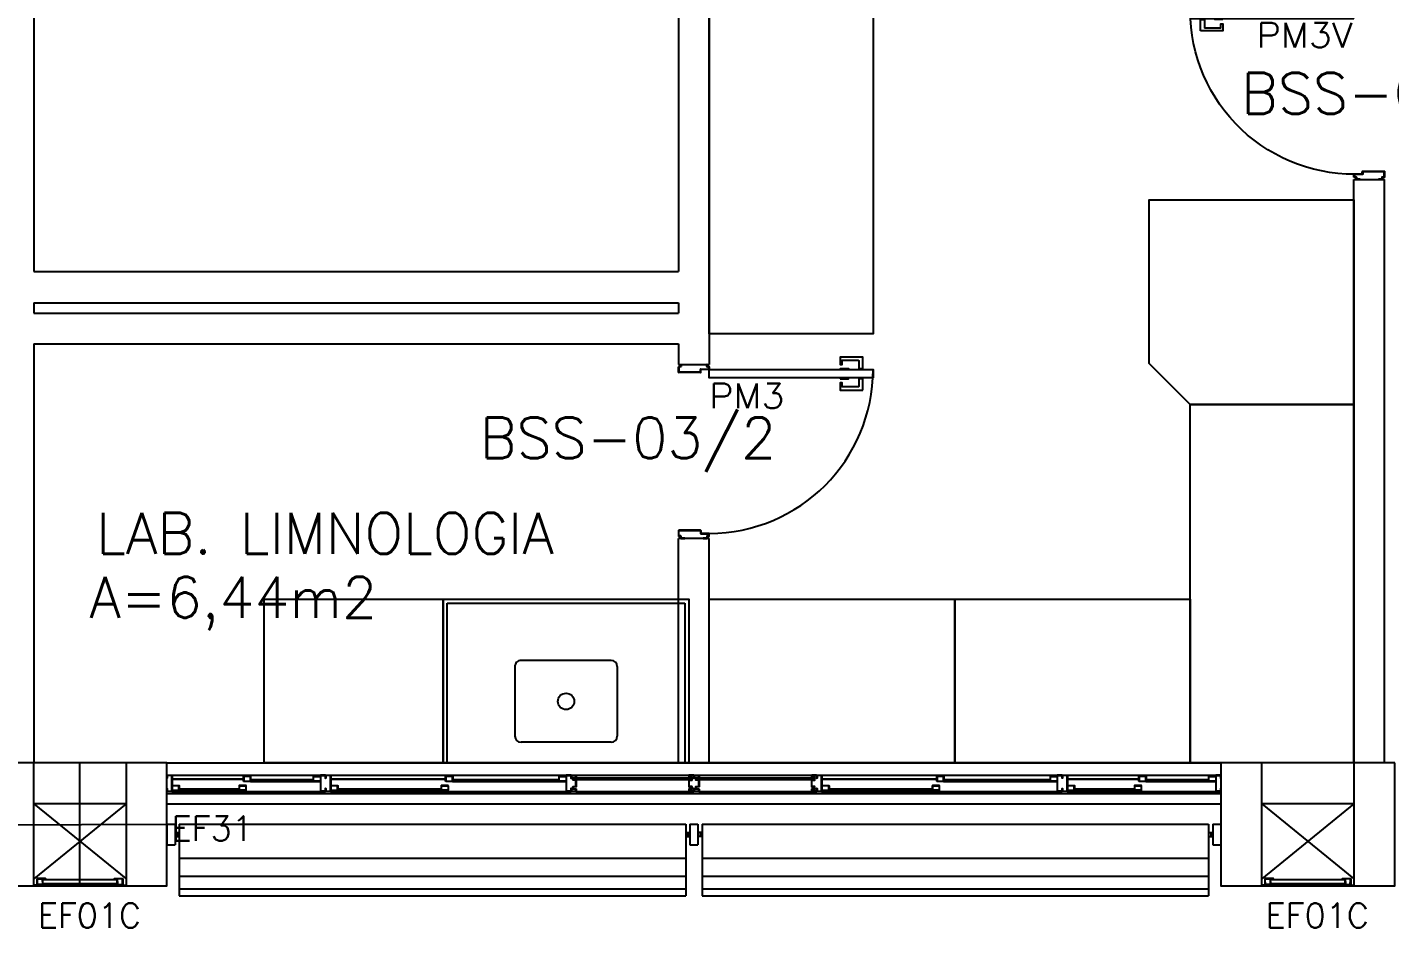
# Model space of a CAD drawing. Header units: millimetres. Extents: x 2046 to 2564, y 885 to 1120.
# Drawn here: x 2290.23 to 2296.89, y 921.45 to 925.85 of the extents above; entities that cross this region are included whole.
import ezdxf

# ---------------------------------------------------------------- set-up
doc = ezdxf.new("R2010")
doc.units = ezdxf.units.MM
doc.header["$LTSCALE"] = 10
for name, color, linetype in [('AR-ALV', 2, 'Continuous'), ('AR-BANCADAS', 1, 'Continuous'), ('AR-BRISES', 2, 'Continuous'), ('AR-ESQ', 1, 'Continuous'), ('AR-ESTC', 3, 'Continuous'), ('AR-PEITORIL', 1, 'Continuous'), ('AR-PORTA', 1, 'Continuous'), ('AR-SHAFT', 1, 'Continuous'), ('BC- VISTA', 1, 'Continuous'), ('BC-CUBA', 1, 'Continuous'), ('BR-LINHAS', 1, 'Continuous'), ('BR-MONTANTE', 242, 'Continuous'), ('BR-PAINEL', 1, 'Continuous'), ('BR-SUPORTE', 1, 'Continuous'), ('coz1', 1, 'Continuous'), ('DT-ESQ-CHAPA DOBRADA-V', 2, 'Continuous'), ('DT-ESQ-MARCO-V', 1, 'Continuous'), ('DT-ESQ-PERFIL CADEIRA-C', 2, 'Continuous'), ('DT-ESQ-PERFIL CADEIRA-V', 1, 'Continuous'), ('DT-ESQ-PERFIL U-C', 2, 'Continuous'), ('DT-ESQ-PERFIL U-V', 1, 'Continuous'), ('DT-ESQ-VENEZIANA-C', 1, 'Continuous'), ('DT-ESQ-VENEZIANA-V', 1, 'Continuous'), ('DT-ESQ-VIDRO-C', 2, 'Continuous'), ('DT-TXTESQ', 2, 'Continuous'), ('DT-TXTMOD', 1, 'Continuous'), ('ENDEREÇO', 2, 'Continuous'), ('maçaneta', 1, 'Continuous'), ('mov', 1, 'Continuous'), ('PM-PERFIL U-C', 2, 'Continuous'), ('PM-TXT', 2, 'Continuous'), ('PM-VIDRO', 2, 'Continuous'), ('pm1', 2, 'Continuous'), ('pm2', 1, 'Continuous'), ('TEXTO', 2, 'Continuous'), ('Área', 2, 'Continuous')]:
    doc.layers.add(name, color=color, linetype=linetype)
doc.styles.add('S10', font='simplex.shx', dxfattribs={"height": 0.1})
doc.styles.add('S12', font='simplex.shx', dxfattribs={"width": 1.1, "height": 0.12})
doc.styles.add('UNB-100', font='simplex.shx', dxfattribs={"height": 0.2})
doc.styles.add('UNB1-100', font='simplex.shx', dxfattribs={"height": 0.2})

# ---------------------------------------------------------------- blocks, each defined once
blk = doc.blocks.new('EF31-P')
at = {"layer": 'DT-ESQ-CHAPA DOBRADA-V', "ltscale": 0.1}
for p, q in [((0.025, -0.077), (0.374, -0.077)), ((0.025, -0.08), (0.374, -0.08)), ((0.8, -0.077), (1.3615, -0.077)), ((0.8, -0.08), (1.3615, -0.08)), ((3.2, -0.077), (3.7615, -0.077)), ((3.2, -0.08), (3.7615, -0.08)), ((4.4, -0.077), (4.749, -0.077)), ((4.4, -0.08), (4.749, -0.08))]:
    blk.add_line(p, q, dxfattribs=at)
at = {"layer": 'DT-ESQ-MARCO-V', "ltscale": 0.1}
for p, q in [((1.9985, -0.06), (2.5515, -0.06)), ((2.5985, -0.06), (3.1515, -0.06)), ((1.9985, -0.14), (2.5515, -0.14)), ((2.5985, -0.14), (3.1515, -0.14))]:
    blk.add_line(p, q, dxfattribs=at)
at = {"layer": 'DT-ESQ-PERFIL CADEIRA-C', "ltscale": 0.1}
for p, q in [((0.376, -0.0885), (0.4225, -0.0885)), ((0.75, -0.0885), (0.7015, -0.0885)), ((1.3635, -0.0885), (1.41, -0.0885)), ((1.95, -0.0885), (1.9015, -0.0885)), ((3.7635, -0.0885), (3.81, -0.0885)), ((4.35, -0.0885), (4.3015, -0.0885)), ((4.751, -0.0885), (4.7975, -0.0885)), ((5.125, -0.0885), (5.0765, -0.0885)), ((0.025, -0.1335), (0.0735, -0.1335)), ((0.3855, -0.1335), (0.339, -0.1335)), ((0.8, -0.1335), (0.8485, -0.1335)), ((1.373, -0.1335), (1.3265, -0.1335)), ((3.2, -0.1335), (3.2485, -0.1335)), ((3.773, -0.1335), (3.7265, -0.1335)), ((4.4, -0.1335), (4.4485, -0.1335)), ((4.7605, -0.1335), (4.714, -0.1335))]:
    blk.add_line(p, q, dxfattribs=at)
for points in [[(0.4225, -0.087, -1), (0.4225, -0.09), (0.376, -0.09, -0.414214), (0.374, -0.088), (0.374, -0.067, -0.414214), (0.376, -0.065), (0.4075, -0.065, -0.414214), (0.409, -0.0665), (0.409, -0.087)], [(0.409, -0.0885, -0.198913), (0.4079, -0.0881, -0.198913), (0.4075, -0.087), (0.4075, -0.067, 0.414214), (0.407, -0.0665), (0.376, -0.0665, 0.414214), (0.3755, -0.067), (0.3755, -0.088, 0.414214), (0.376, -0.0885)], [(0.7015, -0.09), (0.75, -0.09), (0.75, -0.0885), (0.715, -0.0885, 0.198912), (0.7161, -0.0881, 0.198913), (0.7165, -0.087), (0.7165, -0.067, -0.414214), (0.717, -0.0665), (0.75, -0.0665), (0.75, -0.065), (0.7165, -0.065, 0.414214), (0.715, -0.0665), (0.715, -0.0785), (0.715, -0.08), (0.715, -0.087), (0.7015, -0.087, 1)], [(1.41, -0.087, -1), (1.41, -0.09), (1.3635, -0.09, -0.414214), (1.3615, -0.088), (1.3615, -0.067, -0.414214), (1.3635, -0.065), (1.395, -0.065, -0.414214), (1.3965, -0.0665), (1.3965, -0.087)], [(1.3965, -0.0885, -0.198913), (1.3954, -0.0881, -0.198913), (1.395, -0.087), (1.395, -0.067, 0.414214), (1.3945, -0.0665), (1.3635, -0.0665, 0.414214), (1.363, -0.067), (1.363, -0.088, 0.414214), (1.3635, -0.0885)], [(1.9015, -0.09), (1.95, -0.09), (1.95, -0.0885), (1.915, -0.0885, 0.198912), (1.9161, -0.0881, 0.198913), (1.9165, -0.087), (1.9165, -0.067, -0.414214), (1.917, -0.0665), (1.95, -0.0665), (1.95, -0.065), (1.9165, -0.065, 0.414214), (1.915, -0.0665), (1.915, -0.0785), (1.915, -0.08), (1.915, -0.087), (1.9015, -0.087, 1)], [(3.81, -0.087, -1), (3.81, -0.09), (3.7635, -0.09, -0.414214), (3.7615, -0.088), (3.7615, -0.067, -0.414214), (3.7635, -0.065), (3.795, -0.065, -0.414214), (3.7965, -0.0665), (3.7965, -0.087)], [(3.7965, -0.0885, -0.198913), (3.7954, -0.0881, -0.198913), (3.795, -0.087), (3.795, -0.067, 0.414214), (3.7945, -0.0665), (3.7635, -0.0665, 0.414214), (3.763, -0.067), (3.763, -0.088, 0.414214), (3.7635, -0.0885)], [(4.3015, -0.09), (4.35, -0.09), (4.35, -0.0885), (4.315, -0.0885, 0.198912), (4.3161, -0.0881, 0.198913), (4.3165, -0.087), (4.3165, -0.067, -0.414214), (4.317, -0.0665), (4.35, -0.0665), (4.35, -0.065), (4.3165, -0.065, 0.414214), (4.315, -0.0665), (4.315, -0.0785), (4.315, -0.08), (4.315, -0.087), (4.3015, -0.087, 1)], [(4.7975, -0.087, -1), (4.7975, -0.09), (4.751, -0.09, -0.414214), (4.749, -0.088), (4.749, -0.067, -0.414214), (4.751, -0.065), (4.7825, -0.065, -0.414214), (4.784, -0.0665), (4.784, -0.087)], [(4.784, -0.0885, -0.198913), (4.7829, -0.0881, -0.198913), (4.7825, -0.087), (4.7825, -0.067, 0.414214), (4.782, -0.0665), (4.751, -0.0665, 0.414214), (4.7505, -0.067), (4.7505, -0.088, 0.414214), (4.751, -0.0885)], [(5.0765, -0.09), (5.125, -0.09), (5.125, -0.0885), (5.09, -0.0885, 0.198912), (5.0911, -0.0881, 0.198913), (5.0915, -0.087), (5.0915, -0.067, -0.414214), (5.092, -0.0665), (5.125, -0.0665), (5.125, -0.065), (5.0915, -0.065, 0.414214), (5.09, -0.0665), (5.09, -0.0785), (5.09, -0.08), (5.09, -0.087), (5.0765, -0.087, 1)], [(0.0735, -0.135), (0.025, -0.135), (0.025, -0.1335), (0.06, -0.1335, -0.198912), (0.0589, -0.1331, -0.198913), (0.0585, -0.132), (0.0585, -0.112, 0.414214), (0.058, -0.1115), (0.025, -0.1115), (0.025, -0.11), (0.0585, -0.11, -0.414214), (0.06, -0.1115), (0.06, -0.1235), (0.06, -0.125), (0.06, -0.132), (0.0735, -0.132, -1)], [(0.339, -0.132, 1), (0.339, -0.135), (0.3855, -0.135, 0.414214), (0.3875, -0.133), (0.3875, -0.112, 0.414214), (0.3855, -0.11), (0.354, -0.11, 0.414214), (0.3525, -0.1115), (0.3525, -0.132)], [(0.3525, -0.1335, 0.198913), (0.3536, -0.1331, 0.198913), (0.354, -0.132), (0.354, -0.112, -0.414214), (0.3545, -0.1115), (0.3855, -0.1115, -0.414214), (0.386, -0.112), (0.386, -0.133, -0.414214), (0.3855, -0.1335)], [(0.8485, -0.135), (0.8, -0.135), (0.8, -0.1335), (0.835, -0.1335, -0.198912), (0.8339, -0.1331, -0.198913), (0.8335, -0.132), (0.8335, -0.112, 0.414214), (0.833, -0.1115), (0.8, -0.1115), (0.8, -0.11), (0.8335, -0.11, -0.414214), (0.835, -0.1115), (0.835, -0.1235), (0.835, -0.125), (0.835, -0.132), (0.8485, -0.132, -1)], [(1.3265, -0.132, 1), (1.3265, -0.135), (1.373, -0.135, 0.414214), (1.375, -0.133), (1.375, -0.112, 0.414214), (1.373, -0.11), (1.3415, -0.11, 0.414214), (1.34, -0.1115), (1.34, -0.132)], [(1.34, -0.1335, 0.198913), (1.3411, -0.1331, 0.198913), (1.3415, -0.132), (1.3415, -0.112, -0.414214), (1.342, -0.1115), (1.373, -0.1115, -0.414214), (1.3735, -0.112), (1.3735, -0.133, -0.414214), (1.373, -0.1335)], [(3.2485, -0.135), (3.2, -0.135), (3.2, -0.1335), (3.235, -0.1335, -0.198912), (3.2339, -0.1331, -0.198913), (3.2335, -0.132), (3.2335, -0.112, 0.414214), (3.233, -0.1115), (3.2, -0.1115), (3.2, -0.11), (3.2335, -0.11, -0.414214), (3.235, -0.1115), (3.235, -0.1235), (3.235, -0.125), (3.235, -0.132), (3.2485, -0.132, -1)], [(3.7265, -0.132, 1), (3.7265, -0.135), (3.773, -0.135, 0.414214), (3.775, -0.133), (3.775, -0.112, 0.414214), (3.773, -0.11), (3.7415, -0.11, 0.414214), (3.74, -0.1115), (3.74, -0.132)], [(3.74, -0.1335, 0.198913), (3.7411, -0.1331, 0.198913), (3.7415, -0.132), (3.7415, -0.112, -0.414214), (3.742, -0.1115), (3.773, -0.1115, -0.414214), (3.7735, -0.112), (3.7735, -0.133, -0.414214), (3.773, -0.1335)], [(4.4485, -0.135), (4.4, -0.135), (4.4, -0.1335), (4.435, -0.1335, -0.198912), (4.4339, -0.1331, -0.198913), (4.4335, -0.132), (4.4335, -0.112, 0.414214), (4.433, -0.1115), (4.4, -0.1115), (4.4, -0.11), (4.4335, -0.11, -0.414214), (4.435, -0.1115), (4.435, -0.1235), (4.435, -0.125), (4.435, -0.132), (4.4485, -0.132, -1)], [(4.714, -0.132, 1), (4.714, -0.135), (4.7605, -0.135, 0.414214), (4.7625, -0.133), (4.7625, -0.112, 0.414214), (4.7605, -0.11), (4.729, -0.11, 0.414214), (4.7275, -0.1115), (4.7275, -0.132)], [(4.7275, -0.1335, 0.198913), (4.7286, -0.1331, 0.198913), (4.729, -0.132), (4.729, -0.112, -0.414214), (4.7295, -0.1115), (4.7605, -0.1115, -0.414214), (4.761, -0.112), (4.761, -0.133, -0.414214), (4.7605, -0.1335)]]:
    blk.add_lwpolyline(points, format="xyb", close=True, dxfattribs=at)
at = {"layer": 'DT-ESQ-PERFIL CADEIRA-V', "ltscale": 0.1}
for p, q in [((0.4075, -0.09), (0.7015, -0.09)), ((1.395, -0.09), (1.9015, -0.09)), ((3.795, -0.09), (4.3015, -0.09)), ((4.7825, -0.09), (5.0765, -0.09)), ((0.0735, -0.135), (0.339, -0.135)), ((0.8485, -0.135), (1.3265, -0.135)), ((3.2485, -0.135), (3.7265, -0.135)), ((4.4485, -0.135), (4.714, -0.135))]:
    blk.add_line(p, q, dxfattribs=at)
at = {"layer": 'DT-ESQ-PERFIL U-C', "ltscale": 0.1}
for points in [[(0, -0.0615, -0.414214), (0.0015, -0.06), (0.0235, -0.06, -0.414214), (0.025, -0.0615), (0.025, -0.1385, -0.414214), (0.0235, -0.14), (0.0015, -0.14, -0.414214), (0, -0.1385), (0, -0.125), (0.0015, -0.125), (0.0015, -0.138, 0.414214), (0.002, -0.1385), (0.023, -0.1385, 0.414214), (0.0235, -0.138), (0.0235, -0.062, 0.414214), (0.023, -0.0615), (0.002, -0.0615, 0.414214), (0.0015, -0.062), (0.0015, -0.075), (0, -0.075)], [(0.775, -0.0615, 0.414214), (0.7735, -0.06), (0.7515, -0.06, 0.414214), (0.75, -0.0615), (0.75, -0.1385, 0.414214), (0.7515, -0.14), (0.7735, -0.14, 0.414214), (0.775, -0.1385), (0.775, -0.125), (0.7735, -0.125), (0.7735, -0.138, -0.414214), (0.773, -0.1385), (0.752, -0.1385, -0.414214), (0.7515, -0.138), (0.7515, -0.062, -0.414214), (0.752, -0.0615), (0.773, -0.0615, -0.414214), (0.7735, -0.062), (0.7735, -0.075), (0.775, -0.075)], [(0.775, -0.0615, -0.414214), (0.7765, -0.06), (0.7985, -0.06, -0.414214), (0.8, -0.0615), (0.8, -0.1385, -0.414214), (0.7985, -0.14), (0.7765, -0.14, -0.414214), (0.775, -0.1385), (0.775, -0.125), (0.7765, -0.125), (0.7765, -0.138, 0.414214), (0.777, -0.1385), (0.798, -0.1385, 0.414214), (0.7985, -0.138), (0.7985, -0.062, 0.414214), (0.798, -0.0615), (0.777, -0.0615, 0.414214), (0.7765, -0.062), (0.7765, -0.075), (0.775, -0.075)], [(1.975, -0.0615, 0.414214), (1.9735, -0.06), (1.9515, -0.06, 0.414214), (1.95, -0.0615), (1.95, -0.1385, 0.414214), (1.9515, -0.14), (1.9735, -0.14, 0.414214), (1.975, -0.1385), (1.975, -0.125), (1.9735, -0.125), (1.9735, -0.138, -0.414214), (1.973, -0.1385), (1.952, -0.1385, -0.414214), (1.9515, -0.138), (1.9515, -0.062, -0.414214), (1.952, -0.0615), (1.973, -0.0615, -0.414214), (1.9735, -0.062), (1.9735, -0.075), (1.975, -0.075)], [(2, -0.1285), (2, -0.1385, -0.414214), (1.9985, -0.14), (1.9765, -0.14, -0.414214), (1.975, -0.1385), (1.975, -0.125), (1.9765, -0.125), (1.9765, -0.138, 0.414214), (1.977, -0.1385), (1.998, -0.1385, 0.414214), (1.9985, -0.138), (1.9985, -0.1285), (1.9855, -0.1285, -0.414214), (1.984, -0.127), (1.984, -0.117, -0.414214), (1.9855, -0.1155), (1.9985, -0.1155), (1.9985, -0.0845), (1.9855, -0.0845, -0.414214), (1.984, -0.083), (1.984, -0.073, -0.414214), (1.9855, -0.0715), (1.9985, -0.0715), (1.9985, -0.062, 0.414214), (1.998, -0.0615), (1.977, -0.0615, 0.414214), (1.9765, -0.062), (1.9765, -0.075), (1.975, -0.075), (1.975, -0.0615, -0.414214), (1.9765, -0.06), (1.9985, -0.06, -0.414214), (2, -0.0615), (2, -0.0715, -0.414214), (1.9985, -0.073), (1.9855, -0.073), (1.9855, -0.083), (1.9985, -0.083), (1.9985, -0.083, -0.414214), (2, -0.0845), (2, -0.1155, -0.414214), (1.9985, -0.117), (1.9985, -0.117), (1.9855, -0.117), (1.9855, -0.127), (1.9985, -0.127, -0.414214)], [(2.55, -0.1285), (2.55, -0.1385, 0.414214), (2.5515, -0.14), (2.5735, -0.14, 0.414214), (2.575, -0.1385), (2.575, -0.125), (2.5735, -0.125), (2.5735, -0.138, -0.414214), (2.573, -0.1385), (2.552, -0.1385, -0.414214), (2.5515, -0.138), (2.5515, -0.1285), (2.5645, -0.1285, 0.414214), (2.566, -0.127), (2.566, -0.117, 0.414214), (2.5645, -0.1155), (2.5515, -0.1155), (2.5515, -0.0845), (2.5645, -0.0845, 0.414214), (2.566, -0.083), (2.566, -0.073, 0.414214), (2.5645, -0.0715), (2.5515, -0.0715), (2.5515, -0.062, -0.414214), (2.552, -0.0615), (2.573, -0.0615, -0.414214), (2.5735, -0.062), (2.5735, -0.075), (2.575, -0.075), (2.575, -0.0615, 0.414214), (2.5735, -0.06), (2.5515, -0.06, 0.414214), (2.55, -0.0615), (2.55, -0.0715, 0.414214), (2.5515, -0.073), (2.5645, -0.073), (2.5645, -0.083), (2.5515, -0.083), (2.5515, -0.083, 0.414214), (2.55, -0.0845), (2.55, -0.1155, 0.414214), (2.5515, -0.117), (2.5515, -0.117), (2.5645, -0.117), (2.5645, -0.127), (2.5515, -0.127, 0.414214)], [(2.6, -0.1285), (2.6, -0.1385, -0.414214), (2.5985, -0.14), (2.5765, -0.14, -0.414214), (2.575, -0.1385), (2.575, -0.125), (2.5765, -0.125), (2.5765, -0.138, 0.414214), (2.577, -0.1385), (2.598, -0.1385, 0.414214), (2.5985, -0.138), (2.5985, -0.1285), (2.5855, -0.1285, -0.414214), (2.584, -0.127), (2.584, -0.117, -0.414214), (2.5855, -0.1155), (2.5985, -0.1155), (2.5985, -0.0845), (2.5855, -0.0845, -0.414214), (2.584, -0.083), (2.584, -0.073, -0.414214), (2.5855, -0.0715), (2.5985, -0.0715), (2.5985, -0.062, 0.414214), (2.598, -0.0615), (2.577, -0.0615, 0.414214), (2.5765, -0.062), (2.5765, -0.075), (2.575, -0.075), (2.575, -0.0615, -0.414214), (2.5765, -0.06), (2.5985, -0.06, -0.414214), (2.6, -0.0615), (2.6, -0.0715, -0.414214), (2.5985, -0.073), (2.5855, -0.073), (2.5855, -0.083), (2.5985, -0.083), (2.5985, -0.083, -0.414214), (2.6, -0.0845), (2.6, -0.1155, -0.414214), (2.5985, -0.117), (2.5985, -0.117), (2.5855, -0.117), (2.5855, -0.127), (2.5985, -0.127, -0.414214)], [(3.15, -0.1285), (3.15, -0.1385, 0.414214), (3.1515, -0.14), (3.1735, -0.14, 0.414214), (3.175, -0.1385), (3.175, -0.125), (3.1735, -0.125), (3.1735, -0.138, -0.414214), (3.173, -0.1385), (3.152, -0.1385, -0.414214), (3.1515, -0.138), (3.1515, -0.1285), (3.1645, -0.1285, 0.414214), (3.166, -0.127), (3.166, -0.117, 0.414214), (3.1645, -0.1155), (3.1515, -0.1155), (3.1515, -0.0845), (3.1645, -0.0845, 0.414214), (3.166, -0.083), (3.166, -0.073, 0.414214), (3.1645, -0.0715), (3.1515, -0.0715), (3.1515, -0.062, -0.414214), (3.152, -0.0615), (3.173, -0.0615, -0.414214), (3.1735, -0.062), (3.1735, -0.075), (3.175, -0.075), (3.175, -0.0615, 0.414214), (3.1735, -0.06), (3.1515, -0.06, 0.414214), (3.15, -0.0615), (3.15, -0.0715, 0.414214), (3.1515, -0.073), (3.1645, -0.073), (3.1645, -0.083), (3.1515, -0.083), (3.1515, -0.083, 0.414214), (3.15, -0.0845), (3.15, -0.1155, 0.414214), (3.1515, -0.117), (3.1515, -0.117), (3.1645, -0.117), (3.1645, -0.127), (3.1515, -0.127, 0.414214)], [(3.175, -0.0615, -0.414214), (3.1765, -0.06), (3.1985, -0.06, -0.414214), (3.2, -0.0615), (3.2, -0.1385, -0.414214), (3.1985, -0.14), (3.1765, -0.14, -0.414214), (3.175, -0.1385), (3.175, -0.125), (3.1765, -0.125), (3.1765, -0.138, 0.414214), (3.177, -0.1385), (3.198, -0.1385, 0.414214), (3.1985, -0.138), (3.1985, -0.062, 0.414214), (3.198, -0.0615), (3.177, -0.0615, 0.414214), (3.1765, -0.062), (3.1765, -0.075), (3.175, -0.075)], [(4.375, -0.0615, 0.414214), (4.3735, -0.06), (4.3515, -0.06, 0.414214), (4.35, -0.0615), (4.35, -0.1385, 0.414214), (4.3515, -0.14), (4.3735, -0.14, 0.414214), (4.375, -0.1385), (4.375, -0.125), (4.3735, -0.125), (4.3735, -0.138, -0.414214), (4.373, -0.1385), (4.352, -0.1385, -0.414214), (4.3515, -0.138), (4.3515, -0.062, -0.414214), (4.352, -0.0615), (4.373, -0.0615, -0.414214), (4.3735, -0.062), (4.3735, -0.075), (4.375, -0.075)], [(4.375, -0.0615, -0.414214), (4.3765, -0.06), (4.3985, -0.06, -0.414214), (4.4, -0.0615), (4.4, -0.1385, -0.414214), (4.3985, -0.14), (4.3765, -0.14, -0.414214), (4.375, -0.1385), (4.375, -0.125), (4.3765, -0.125), (4.3765, -0.138, 0.414214), (4.377, -0.1385), (4.398, -0.1385, 0.414214), (4.3985, -0.138), (4.3985, -0.062, 0.414214), (4.398, -0.0615), (4.377, -0.0615, 0.414214), (4.3765, -0.062), (4.3765, -0.075), (4.375, -0.075)], [(5.15, -0.0615, 0.414214), (5.1485, -0.06), (5.1265, -0.06, 0.414214), (5.125, -0.0615), (5.125, -0.1385, 0.414214), (5.1265, -0.14), (5.1485, -0.14, 0.414214), (5.15, -0.1385), (5.15, -0.125), (5.1485, -0.125), (5.1485, -0.138, -0.414214), (5.148, -0.1385), (5.127, -0.1385, -0.414214), (5.1265, -0.138), (5.1265, -0.062, -0.414214), (5.127, -0.0615), (5.148, -0.0615, -0.414214), (5.1485, -0.062), (5.1485, -0.075), (5.15, -0.075)]]:
    blk.add_lwpolyline(points, format="xyb", close=True, dxfattribs=at)
at = {"layer": 'DT-ESQ-PERFIL U-V', "ltscale": 0.1}
for p, q in [((0.0235, -0.06), (0.7515, -0.06)), ((0.7985, -0.06), (1.9515, -0.06)), ((3.1985, -0.06), (4.3515, -0.06)), ((4.3985, -0.06), (5.1265, -0.06)), ((0.0235, -0.14), (0.7515, -0.14)), ((0.7985, -0.14), (1.9515, -0.14)), ((3.1985, -0.14), (4.3515, -0.14)), ((4.3985, -0.14), (5.1265, -0.14))]:
    blk.add_line(p, q, dxfattribs=at)
at = {"layer": 'DT-ESQ-VIDRO-C', "ltscale": 0.1}
for points in [[(0.063, -0.13), (0.063, -0.127), (0.3495, -0.127), (0.3495, -0.13)], [(0.7125, -0.085), (0.7125, -0.082), (0.4115, -0.082), (0.4115, -0.085)], [(0.838, -0.13), (0.838, -0.127), (1.337, -0.127), (1.337, -0.13)], [(1.9125, -0.085), (1.9125, -0.082), (1.399, -0.082), (1.399, -0.085)], [(2.5625, -0.081), (2.5625, -0.075), (1.9875, -0.075), (1.9875, -0.081)], [(3.1625, -0.081), (3.1625, -0.075), (2.5875, -0.075), (2.5875, -0.081)], [(3.238, -0.13), (3.238, -0.127), (3.737, -0.127), (3.737, -0.13)], [(4.3125, -0.085), (4.3125, -0.082), (3.799, -0.082), (3.799, -0.085)], [(4.438, -0.13), (4.438, -0.127), (4.7245, -0.127), (4.7245, -0.13)], [(5.0875, -0.085), (5.0875, -0.082), (4.7865, -0.082), (4.7865, -0.085)]]:
    blk.add_lwpolyline(points, close=True, dxfattribs=at)
at = {"layer": 'DT-TXTESQ', "ltscale": 0.1, "style": 'S12'}
blk.add_text('EF31', height=0.12, dxfattribs=at).set_placement((0.0235, -0.38))
at = {"layer": 'DT-TXTMOD', "ltscale": 0.1, "style": 'S10', "flags": 3}
for tag, p in [('M01', (0.025, -0.28)), ('M02', (0.3253, -0.28)), ('M03', (0.627, -0.28)), ('M04', (0.9288, -0.28)), ('M05', (1.2306, -0.28)), ('M06', (1.5323, -0.28)), ('M07', (1.8341, -0.28)), ('M08', (2.1359, -0.28)), ('M09', (2.4376, -0.28)), ('M10', (2.7394, -0.28)), ('M11', (3.0412, -0.28)), ('M12', (3.3429, -0.28)), ('M13', (3.6447, -0.28)), ('M14', (3.9464, -0.28)), ('M15', (4.2482, -0.28)), ('M16', (4.55, -0.28)), ('M17', (4.8517, -0.28))]:
    blk.add_attdef(tag, p, '', height=0.1, dxfattribs=at)
blk = doc.blocks.new('BR-MODULO1')
at = {"layer": 'BR-LINHAS'}
for p, q in [((0.06, -0.2648), (2.535, -0.2648)), ((2.615, -0.2648), (5.09, -0.2648)), ((0.06, -0.3524), (2.535, -0.3524)), ((2.615, -0.3524), (5.09, -0.3524)), ((0.06, -0.4147), (2.535, -0.4147)), ((2.615, -0.4147), (5.09, -0.4147))]:
    blk.add_line(p, q, dxfattribs=at)
at = {"layer": 'BR-MONTANTE'}
for p, q in [((0, -0.1), (0, -0.2)), ((0, -0.1), (0.04, -0.1)), ((0.04, -0.1), (0.04, -0.2)), ((2.5547, -0.1), (2.5947, -0.1)), ((2.5547, -0.1), (2.5547, -0.2)), ((2.5947, -0.1), (2.5947, -0.2)), ((5.11, -0.1), (5.11, -0.2)), ((5.11, -0.1), (5.15, -0.1)), ((5.15, -0.1), (5.15, -0.2)), ((0, -0.2), (0.04, -0.2)), ((2.5547, -0.2), (2.5947, -0.2)), ((5.11, -0.2), (5.15, -0.2))]:
    blk.add_line(p, q, dxfattribs=at)
at = {"layer": 'BR-PAINEL'}
for p, q in [((0.06, -0.1), (2.535, -0.1)), ((0.06, -0.1), (0.06, -0.45)), ((2.535, -0.1), (2.535, -0.45)), ((2.615, -0.1), (2.615, -0.45)), ((2.615, -0.1), (5.09, -0.1)), ((5.09, -0.1), (5.09, -0.45)), ((0.06, -0.45), (2.535, -0.45)), ((2.615, -0.45), (5.09, -0.45))]:
    blk.add_line(p, q, dxfattribs=at)
at = {"layer": 'BR-SUPORTE'}
for p, q in [((0.04, -0.14), (0.06, -0.14)), ((0.04, -0.16), (0.06, -0.16)), ((0.05, -0.14), (0.05, -0.16)), ((2.5347, -0.14), (2.5547, -0.14)), ((2.5347, -0.16), (2.5547, -0.16)), ((2.5447, -0.14), (2.5447, -0.16)), ((2.6147, -0.14), (2.5947, -0.14)), ((2.6147, -0.16), (2.5947, -0.16)), ((2.6047, -0.14), (2.6047, -0.16)), ((5.09, -0.14), (5.11, -0.14)), ((5.09, -0.16), (5.11, -0.16)), ((5.1, -0.14), (5.1, -0.16))]:
    blk.add_line(p, q, dxfattribs=at)
blk = doc.blocks.new('PM3V')
at = {"layer": 'maçaneta'}
for points in [[(0.02, 0.9), (-0.035, 0.9), (-0.035, 0.79), (0, 0.79), (0, 0.8), (-0.02, 0.8), (-0.02, 0.8785, -0.414214), (-0.0185, 0.88), (0.02, 0.88)], [(0.125, 0.9), (0.07, 0.9), (0.07, 0.88), (0.1085, 0.88, -0.414214), (0.11, 0.8785), (0.11, 0.8), (0.09, 0.8), (0.09, 0.79), (0.125, 0.79)]]:
    blk.add_lwpolyline(points, format="xyb", close=True, dxfattribs=at)
for points in [[(0.02, 0.79), (0.02, 0.83), (0.025, 0.83), (0.025, 0.79)], [(0.07, 0.79), (0.07, 0.83), (0.065, 0.83), (0.065, 0.79)]]:
    blk.add_lwpolyline(points, close=True, dxfattribs=at)
at = {"layer": 'mov'}
blk.add_arc((0.025, 0.15), 0.8, 356.84716, 90, dxfattribs=at)
at = {"layer": 'PM-PERFIL U-C'}
for p, q in [((0, 0.12), (0, 0.1385)), ((0.0015, 0.14), (0.01, 0.14)), ((0.002, 0.138), (0.002, 0.12)), ((0.0105, 0.138), (0.002, 0.138)), ((0.01, 0.14), (0.01, 0.1485)), ((0.0115, 0.15), (0.0235, 0.15)), ((0.012, 0.148), (0.012, 0.1395)), ((0.023, 0.148), (0.012, 0.148)), ((0.023, 0.1085), (0.023, 0.148)), ((0.025, 0.1485), (0.025, 0.109)), ((0.825, 0.1485), (0.825, 0.109)), ((0.8385, 0.15), (0.8265, 0.15)), ((0.827, 0.148), (0.838, 0.148)), ((0.827, 0.1085), (0.827, 0.148)), ((0.838, 0.148), (0.838, 0.1395)), ((0.8395, 0.138), (0.848, 0.138)), ((0.84, 0.14), (0.84, 0.1485)), ((0.8485, 0.14), (0.84, 0.14)), ((0.848, 0.138), (0.848, 0.12)), ((0.85, 0.12), (0.85, 0.1385)), ((0.002, 0.12), (0, 0.12)), ((0.038, 0.107), (0.0245, 0.107)), ((0.0385, 0.109), (0.025, 0.109)), ((0.038, 0.107), (0.038, 0.002)), ((0.04, 0.1075), (0.04, 0.0015)), ((0.81, 0.1075), (0.81, 0.0015)), ((0.8115, 0.109), (0.825, 0.109)), ((0.812, 0.107), (0.8255, 0.107)), ((0.812, 0.107), (0.812, 0.002)), ((0.848, 0.12), (0.85, 0.12)), ((0, 0.03), (0.002, 0.03)), ((0, 0.0115), (0, 0.03)), ((0.01, 0.01), (0.0015, 0.01)), ((0.002, 0.03), (0.002, 0.012)), ((0.002, 0.012), (0.0105, 0.012)), ((0.01, 0.0015), (0.01, 0.01)), ((0.0385, 0), (0.0115, 0)), ((0.012, 0.0105), (0.012, 0.002)), ((0.012, 0.002), (0.038, 0.002)), ((0.8115, 0), (0.8385, 0)), ((0.838, 0.002), (0.812, 0.002)), ((0.838, 0.0105), (0.838, 0.002)), ((0.848, 0.012), (0.8395, 0.012)), ((0.84, 0.0015), (0.84, 0.01)), ((0.84, 0.01), (0.8485, 0.01)), ((0.85, 0.03), (0.848, 0.03)), ((0.848, 0.03), (0.848, 0.012)), ((0.85, 0.0115), (0.85, 0.03))]:
    blk.add_line(p, q, dxfattribs=at)
for centre, start, end in [((0.0015, 0.1385), 90, 180), ((0.0115, 0.1485), 90, 180), ((0.0105, 0.1395), 270, 0), ((0.0235, 0.1485), 360, 90), ((0.8265, 0.1485), 90, 180), ((0.8395, 0.1395), 180, 270), ((0.8385, 0.1485), 0, 90), ((0.8485, 0.1385), 0, 90), ((0.0245, 0.1085), 180, 270), ((0.0385, 0.1075), 0, 90), ((0.8115, 0.1075), 90, 180), ((0.8255, 0.1085), 270, 0), ((0.0015, 0.0115), 180, 270), ((0.0115, 0.0015), 180, 270), ((0.0105, 0.0105), 0, 90), ((0.0385, 0.0015), 269.93864, 0), ((0.8115, 0.0015), 180, 270.06136), ((0.8395, 0.0105), 90, 180), ((0.8385, 0.0015), 270, 0), ((0.8485, 0.0115), 270, 0)]:
    blk.add_arc(centre, 0.0015, start, end, dxfattribs=at)
at = {"layer": 'PM-VIDRO'}
for p, q in [((0.04, 0.45), (0.04, 0.75)), ((0.05, 0.75), (0.05, 0.45))]:
    blk.add_line(p, q, dxfattribs=at)
at = {"layer": 'pm1'}
for p, q in [((0.025, 0.95), (0.065, 0.95)), ((0.025, 0.75), (0.025, 0.95)), ((0.065, 0.95), (0.065, 0.76)), ((0.04, 0.75), (0.025, 0.75)), ((0.065, 0.76), (0.04, 0.76)), ((0.04, 0.75), (0.04, 0.76)), ((0.05, 0.76), (0.05, 0.75)), ((0.065, 0.75), (0.05, 0.75)), ((0.065, 0.76), (0.065, 0.75)), ((0.025, 0.15), (0.025, 0.45)), ((0.04, 0.45), (0.025, 0.45)), ((0.04, 0.44), (0.04, 0.45)), ((0.065, 0.44), (0.04, 0.44)), ((0.065, 0.45), (0.05, 0.45)), ((0.05, 0.45), (0.05, 0.44)), ((0.065, 0.45), (0.065, 0.44)), ((0.065, 0.44), (0.065, 0.15)), ((0.065, 0.15), (0.025, 0.15))]:
    blk.add_line(p, q, dxfattribs=at)
at = {"layer": 'pm2'}
for p, q in [((0.025, 0.45), (0.025, 0.75)), ((0.065, 0.75), (0.065, 0.45)), ((0.025, 0.15), (0.025, 0.109)), ((0.025, 0.109), (0.035, 0.109)), ((0.8252, 0.109), (0.8152, 0.109)), ((0.8152, 0), (0.8402, 0)), ((0.8402, 0.01), (0.8502, 0.01)), ((0.8402, 0), (0.8402, 0.01))]:
    blk.add_line(p, q, dxfattribs=at)
at = {"layer": 'PM-TXT', "style": 'S12', "width": 1.1}
blk.add_attdef('PM', (0.2053, 0.1161), '', height=0.12, rotation=90, dxfattribs=at)
blk = doc.blocks.new('PM3')
at = {"layer": 'maçaneta'}
for points in [[(0.02, 0.825), (-0.035, 0.825), (-0.035, 0.715), (0, 0.715), (0, 0.725), (-0.02, 0.725), (-0.02, 0.8035, -0.414214), (-0.0185, 0.805), (0.02, 0.805)], [(0.125, 0.825), (0.07, 0.825), (0.07, 0.805), (0.1085, 0.805, -0.414214), (0.11, 0.8035), (0.11, 0.725), (0.09, 0.725), (0.09, 0.715), (0.125, 0.715)]]:
    blk.add_lwpolyline(points, format="xyb", close=True, dxfattribs=at)
for points in [[(0.02, 0.715), (0.02, 0.755), (0.025, 0.755), (0.025, 0.715)], [(0.07, 0.715), (0.07, 0.755), (0.065, 0.755), (0.065, 0.715)]]:
    blk.add_lwpolyline(points, close=True, dxfattribs=at)
at = {"layer": 'mov'}
blk.add_arc((0.025, 0.075), 0.8, 0, 90, dxfattribs=at)
at = {"layer": 'PM-PERFIL U-C'}
for p, q in [((0.01, 0.065), (0.01, 0.0735)), ((0.0115, 0.075), (0.0235, 0.075)), ((0.012, 0.073), (0.012, 0.0645)), ((0.023, 0.073), (0.012, 0.073)), ((0.023, 0.0335), (0.023, 0.073)), ((0.025, 0.0735), (0.025, 0.034)), ((0.825, 0.0735), (0.825, 0.034)), ((0.8385, 0.075), (0.8265, 0.075)), ((0.827, 0.073), (0.838, 0.073)), ((0.827, 0.0335), (0.827, 0.073)), ((0.838, 0.073), (0.838, 0.0645)), ((0.84, 0.065), (0.84, 0.0735)), ((0, 0.045), (0, 0.0635)), ((0.002, 0.045), (0, 0.045)), ((0.0015, 0.065), (0.01, 0.065)), ((0.002, 0.063), (0.002, 0.045)), ((0.0105, 0.063), (0.002, 0.063)), ((0.038, 0.032), (0.0245, 0.032)), ((0.0385, 0.034), (0.025, 0.034)), ((0.038, 0.032), (0.038, -0.073)), ((0.04, 0.0325), (0.04, -0.0735)), ((0.81, 0.0325), (0.81, -0.0735)), ((0.8115, 0.034), (0.825, 0.034)), ((0.812, 0.032), (0.8255, 0.032)), ((0.812, 0.032), (0.812, -0.073)), ((0.8395, 0.063), (0.848, 0.063)), ((0.8485, 0.065), (0.84, 0.065)), ((0.848, 0.063), (0.848, 0.045)), ((0.848, 0.045), (0.85, 0.045)), ((0.85, 0.045), (0.85, 0.0635)), ((0, -0.045), (0.002, -0.045)), ((0, -0.0635), (0, -0.045)), ((0.01, -0.065), (0.0015, -0.065)), ((0.002, -0.045), (0.002, -0.063)), ((0.002, -0.063), (0.0105, -0.063)), ((0.01, -0.0735), (0.01, -0.065)), ((0.012, -0.0645), (0.012, -0.073)), ((0.838, -0.0645), (0.838, -0.073)), ((0.848, -0.063), (0.8395, -0.063)), ((0.84, -0.0735), (0.84, -0.065)), ((0.84, -0.065), (0.8485, -0.065)), ((0.85, -0.045), (0.848, -0.045)), ((0.848, -0.045), (0.848, -0.063)), ((0.85, -0.0635), (0.85, -0.045)), ((0.0385, -0.075), (0.0115, -0.075)), ((0.012, -0.073), (0.038, -0.073)), ((0.8115, -0.075), (0.8385, -0.075)), ((0.838, -0.073), (0.812, -0.073))]:
    blk.add_line(p, q, dxfattribs=at)
for centre, start, end in [((0.0115, 0.0735), 90, 180), ((0.0235, 0.0735), 360, 90), ((0.8265, 0.0735), 90, 180), ((0.8385, 0.0735), 0, 90), ((0.0015, 0.0635), 90, 180), ((0.0105, 0.0645), 270, 0), ((0.0245, 0.0335), 180, 270), ((0.0385, 0.0325), 0, 90), ((0.8115, 0.0325), 90, 180), ((0.8255, 0.0335), 270, 0), ((0.8395, 0.0645), 180, 270), ((0.8485, 0.0635), 0, 90), ((0.0015, -0.0635), 180, 270), ((0.0105, -0.0645), 0, 90), ((0.8395, -0.0645), 90, 180), ((0.8485, -0.0635), 270, 0), ((0.0115, -0.0735), 180, 270), ((0.0385, -0.0735), 269.93864, 0), ((0.8115, -0.0735), 180, 270.06136), ((0.8385, -0.0735), 270, 0)]:
    blk.add_arc(centre, 0.0015, start, end, dxfattribs=at)
at = {"layer": 'pm1'}
blk.add_lwpolyline([(0.065, 0.875), (0.065, 0.075), (0.025, 0.075), (0.025, 0.875)], close=True, dxfattribs=at)
at = {"layer": 'PM-TXT', "style": 'S12', "width": 1.1}
blk.add_attdef('PM', (0.214, 0.075), '', height=0.12, rotation=90, dxfattribs=at)
blk = doc.blocks.new('EF01C-P')
at = {"layer": 'DT-ESQ-PERFIL CADEIRA-C', "ltscale": 0.1}
for points in [[(0.01, 0.0015), (0.01, 0.003), (0.0015, 0.003, 1), (0.0015, 0), (0.015, 0, 0.414214), (0.0165, 0.0015), (0.0165, 0.0335), (0.043, 0.0335)], [(0.043, 0.0065), (0.018, 0.0065), (0.018, 0.0165), (0.0165, 0.0165), (0.0165, 0.0065, 0.414214), (0.018, 0.005), (0.043, 0.005), (0.0565, 0.005, 1), (0.0565, 0.008), (0.043, 0.008), (0.043, 0.02), (0.043, 0.032), (0.0565, 0.032, 1), (0.0565, 0.035), (0.043, 0.035), (0.0165, 0.035, 0.414214), (0.015, 0.0335), (0.015, 0.0015), (0.0015, 0.0015)], [(0.0415, 0.02), (0.0415, 0.032, -0.414214), (0.043, 0.0335), (0.0565, 0.0335)], [(0.0415, 0.02), (0.0415, 0.008, 0.414214), (0.043, 0.0065), (0.0565, 0.0065)], [(0.407, 0.0065), (0.432, 0.0065), (0.432, 0.0165), (0.4335, 0.0165), (0.4335, 0.0065, -0.414214), (0.432, 0.005), (0.407, 0.005), (0.3935, 0.005, -1), (0.3935, 0.008), (0.407, 0.008), (0.407, 0.02), (0.407, 0.032), (0.3935, 0.032, -1), (0.3935, 0.035), (0.407, 0.035), (0.4335, 0.035, -0.414214), (0.435, 0.0335), (0.435, 0.0015), (0.4485, 0.0015)], [(0.4085, 0.02), (0.4085, 0.032, 0.414214), (0.407, 0.0335), (0.3935, 0.0335)], [(0.4085, 0.02), (0.4085, 0.008, -0.414214), (0.407, 0.0065), (0.3935, 0.0065)], [(0.44, 0.0015), (0.44, 0.003), (0.4485, 0.003, -1), (0.4485, 0), (0.435, 0, -0.414214), (0.4335, 0.0015), (0.4335, 0.0335), (0.407, 0.0335)]]:
    blk.add_lwpolyline(points, format="xyb", dxfattribs=at)
at = {"layer": 'DT-ESQ-PERFIL CADEIRA-V', "ltscale": 0.1}
blk.add_line((0.015, 0), (0.435, 0), dxfattribs=at)
at = {"layer": 'DT-ESQ-VENEZIANA-C', "ltscale": 0.1}
for p, q in [((0.043, 0.0105), (0.407, 0.0105)), ((0.043, 0.009), (0.407, 0.009))]:
    blk.add_line(p, q, dxfattribs=at)
at = {"layer": 'DT-ESQ-VENEZIANA-V', "ltscale": 0.1}
blk.add_line((0.043, 0.031), (0.407, 0.031), dxfattribs=at)
at = {"layer": 'DT-TXTESQ', "ltscale": 0.1, "style": 'S12'}
blk.add_text('EF01C', height=0.12, dxfattribs=at).set_placement((0.0192, -0.205))
at = {"layer": 'DT-TXTMOD', "ltscale": 0.1, "style": 'S10', "flags": 3}
blk.add_attdef('EF01C', (0.0208, -0.14), '', height=0.1, dxfattribs=at)
blk = doc.blocks.new('CUBAbnc-01P')
at = {"layer": 'coz1'}
for p, q in [((-0.25, -0.4705), (-0.25, -0.1305)), ((-0.22, -0.1005), (0.22, -0.1005)), ((0.25, -0.4705), (0.25, -0.1305)), ((-0.22, -0.5005), (0.22, -0.5005))]:
    blk.add_line(p, q, dxfattribs=at)
blk.add_circle((0, -0.3005), 0.04, dxfattribs=at)
for centre, start, end in [((-0.22, -0.1305), 90, 180), ((0.22, -0.1305), 0, 90), ((-0.22, -0.4705), 180, 270), ((0.22, -0.4705), 270, 0)]:
    blk.add_arc(centre, 0.03, start, end, dxfattribs=at)
blk = doc.blocks.new('BCP01')
at = {"layer": 'BC- VISTA'}
for p, q in [((0, -0.02), (0.78, -0.02)), ((0.78, -0.02), (0.78, -1.18)), ((0.78, -1.18), (0, -1.18))]:
    blk.add_line(p, q, dxfattribs=at)
blk.add_lwpolyline([(0.8, 0), (0.8, -1.2), (0, -1.2), (0, 0)], close=True, dxfattribs=at)
at = {"layer": 'BC-CUBA', "rotation": 90}
blk.add_blockref('CUBAbnc-01P', (0, -0.6), dxfattribs=at)
blk = doc.blocks.new('BCP06')
at = {"layer": 'BC- VISTA'}
blk.add_lwpolyline([(0.8, 0), (0.8, -0.875), (0, -0.875), (0, 0)], close=True, dxfattribs=at)
blk = doc.blocks.new('BCP10')
at = {"layer": 'BC- VISTA'}
blk.add_lwpolyline([(0.8, 0), (0.8, -1.15), (0, -1.15), (0, 0)], close=True, dxfattribs=at)
blk = doc.blocks.new('BCP11')
at = {"layer": 'BC- VISTA'}
blk.add_lwpolyline([(0.8, 0), (0.8, -1.2), (0, -1.2), (0, 0)], close=True, dxfattribs=at)
blk = doc.blocks.new('BCP26')
at = {"layer": 'BC- VISTA'}
blk.add_lwpolyline([(0, -0.8), (0, 0), (1, 0), (1, -1), (0.2, -1)], close=True, dxfattribs=at)
blk = doc.blocks.new('BCP16')
at = {"layer": 'BC- VISTA'}
blk.add_lwpolyline([(0.8, 0), (0.8, -1.75), (0, -1.75), (0, 0)], close=True, dxfattribs=at)

msp = doc.modelspace()

# ---------------------------------------------------------------- linework, layer by layer
at = {"layer": 'AR-ALV'}
for p, q in [((2290.2609, 930.5774), (2290.2609, 924.6524)), ((2293.4109, 930.5774), (2293.4109, 924.6524)), ((2293.5609, 927.4986), (2293.5609, 924.1986)), ((2296.7109, 925.1024), (2296.8609, 925.1024)), ((2296.7109, 922.2524), (2296.7109, 925.1024)), ((2296.8609, 922.2524), (2296.8609, 925.1024)), ((2290.2609, 924.6524), (2293.4109, 924.6524)), ((2290.2609, 924.4986), (2293.4109, 924.4986)), ((2290.2609, 924.4986), (2290.2609, 924.4486)), ((2293.4109, 924.4986), (2293.4109, 924.4486)), ((2290.2609, 924.4486), (2293.4109, 924.4486)), ((2290.2609, 924.2986), (2293.4109, 924.2986)), ((2290.2609, 924.2986), (2290.2609, 922.2524)), ((2293.4109, 924.2986), (2293.4109, 924.1986)), ((2293.4109, 924.1986), (2293.5609, 924.1986)), ((2293.5609, 923.3486), (2293.4109, 923.3486)), ((2293.4109, 922.2524), (2293.4109, 923.3486)), ((2293.5609, 922.2524), (2293.5609, 923.3486)), ((2290.7109, 922.2524), (2290.2609, 922.2524)), ((2293.5609, 922.2524), (2293.4109, 922.2524)), ((2296.7109, 922.2524), (2296.2609, 922.2524)), ((2290.9109, 921.6524), (2290.9109, 922.1024)), ((2290.9109, 922.1024), (2296.0609, 922.1024)), ((2290.9109, 921.6524), (2290.9109, 922.1024)), ((2290.9109, 922.1024), (2296.0609, 922.1024)), ((2290.9109, 921.6524), (2290.9109, 922.1024)), ((2290.9109, 922.1024), (2296.0609, 922.1024)), ((2296.0609, 922.1024), (2296.0609, 921.6524)), ((2296.0609, 922.1024), (2296.0609, 921.6524)), ((2296.0609, 922.1024), (2296.0609, 921.6524)), ((2290.7109, 922.0524), (2290.2609, 922.0524)), ((2296.7109, 922.0524), (2296.2609, 922.0524)), ((2290.0609, 921.6524), (2290.9109, 921.6524)), ((2290.0609, 921.6524), (2290.9109, 921.6524)), ((2290.0609, 921.6524), (2290.9109, 921.6524)), ((2296.0609, 921.6524), (2296.9109, 921.6524)), ((2296.0609, 921.6524), (2296.9109, 921.6524)), ((2296.0609, 921.6524), (2296.9109, 921.6524))]:
    msp.add_line(p, q, dxfattribs=at)
at = {"layer": 'AR-ESTC'}
for points in [[(2290.2609, 922.2524), (2290.0609, 922.2524), (2290.0609, 921.6524), (2290.2609, 921.6524)], [(2290.9109, 922.2524), (2290.7109, 922.2524), (2290.7109, 921.6524), (2290.9109, 921.6524)], [(2296.2609, 922.2524), (2296.0609, 922.2524), (2296.0609, 921.6524), (2296.2609, 921.6524)], [(2296.9109, 922.2524), (2296.7109, 922.2524), (2296.7109, 921.6524), (2296.9109, 921.6524)]]:
    msp.add_lwpolyline(points, close=True, dxfattribs=at)
at = {"layer": 'AR-PEITORIL'}
for p, q in [((2290.9109, 922.2524), (2296.0609, 922.2524)), ((2290.9109, 922.0524), (2296.0609, 922.0524))]:
    msp.add_line(p, q, dxfattribs=at)
at = {"layer": 'AR-SHAFT'}
for p, q in [((2290.7109, 922.0524), (2290.2609, 921.6859)), ((2290.2609, 922.0524), (2290.7094, 921.6874)), ((2296.7109, 922.0524), (2296.2609, 921.6859)), ((2296.2609, 922.0524), (2296.7094, 921.6874))]:
    msp.add_line(p, q, dxfattribs=at)
at = {"layer": 'maçaneta'}
for p, q in [((2290.4859, 921.6524), (2290.4859, 922.2524)), ((2290.0609, 921.9498), (2290.9109, 921.9524)), ((2290.0609, 921.6524), (2290.9109, 921.6524))]:
    msp.add_line(p, q, dxfattribs=at)

# ---------------------------------------------------------------- block references
at = {"layer": 'AR-BANCADAS'}
for name, p in [('BCP16', (2293.5609, 926.0986)), ('BCP26', (2295.7109, 925.0024)), ('BCP16', (2295.9109, 924.0024))]:
    msp.add_blockref(name, p, dxfattribs=at)
at = {"layer": 'AR-BANCADAS', "rotation": 90}
for name, p in [('BCP06', (2291.3859, 922.2524)), ('BCP01', (2292.2609, 922.2524)), ('BCP11', (2293.5609, 922.2524)), ('BCP10', (2294.7609, 922.2524))]:
    msp.add_blockref(name, p, dxfattribs=at)
at = {"layer": 'AR-BRISES'}
msp.add_blockref('BR-MODULO1', (2290.9109, 922.0524), dxfattribs=at)
at = {"layer": 'AR-ESQ'}
for name, p in [('EF31-P', (2290.9109, 922.2524)), ('EF01C-P', (2290.2609, 921.6524)), ('EF01C-P', (2296.2609, 921.6524))]:
    msp.add_blockref(name, p, dxfattribs=at)
at = {"layer": 'AR-PORTA'}
ref = msp.add_blockref('PM3V', (2296.8609, 925.9524), dxfattribs=dict(at, xscale=-1, rotation=90))
ref.add_attrib('PM', 'PM3V', (2296.2356, 925.7471), dxfattribs={"layer": 'PM-TXT', "height": 0.12, "style": 'S12', "width": 1.1})
at = {"layer": 'AR-PORTA', "rotation": 270}
msp.add_blockref('PM3', (2293.4859, 924.1986), dxfattribs=at).add_auto_attribs({'PM': 'PM3'})

# ---------------------------------------------------------------- texts
at = {"layer": 'ENDEREÇO', "style": 'UNB1-100'}
for s, p in [('BSS-06/3', (2296.1594, 925.4231)), ('BSS-03/2', (2292.439, 923.7399))]:
    msp.add_text(s, height=0.2, dxfattribs=at).set_placement(p)
at = {"layer": 'TEXTO', "style": 'UNB-100'}
msp.add_text('LAB. LIMNOLOGIA', height=0.2, dxfattribs=at).set_placement((2290.5645, 923.2736))
at = {"layer": 'Área', "style": 'UNB-100'}
msp.add_text('A=6,44m2', height=0.2, dxfattribs=at).set_placement((2290.5321, 922.9609))

doc.saveas('drawing.dxf')
